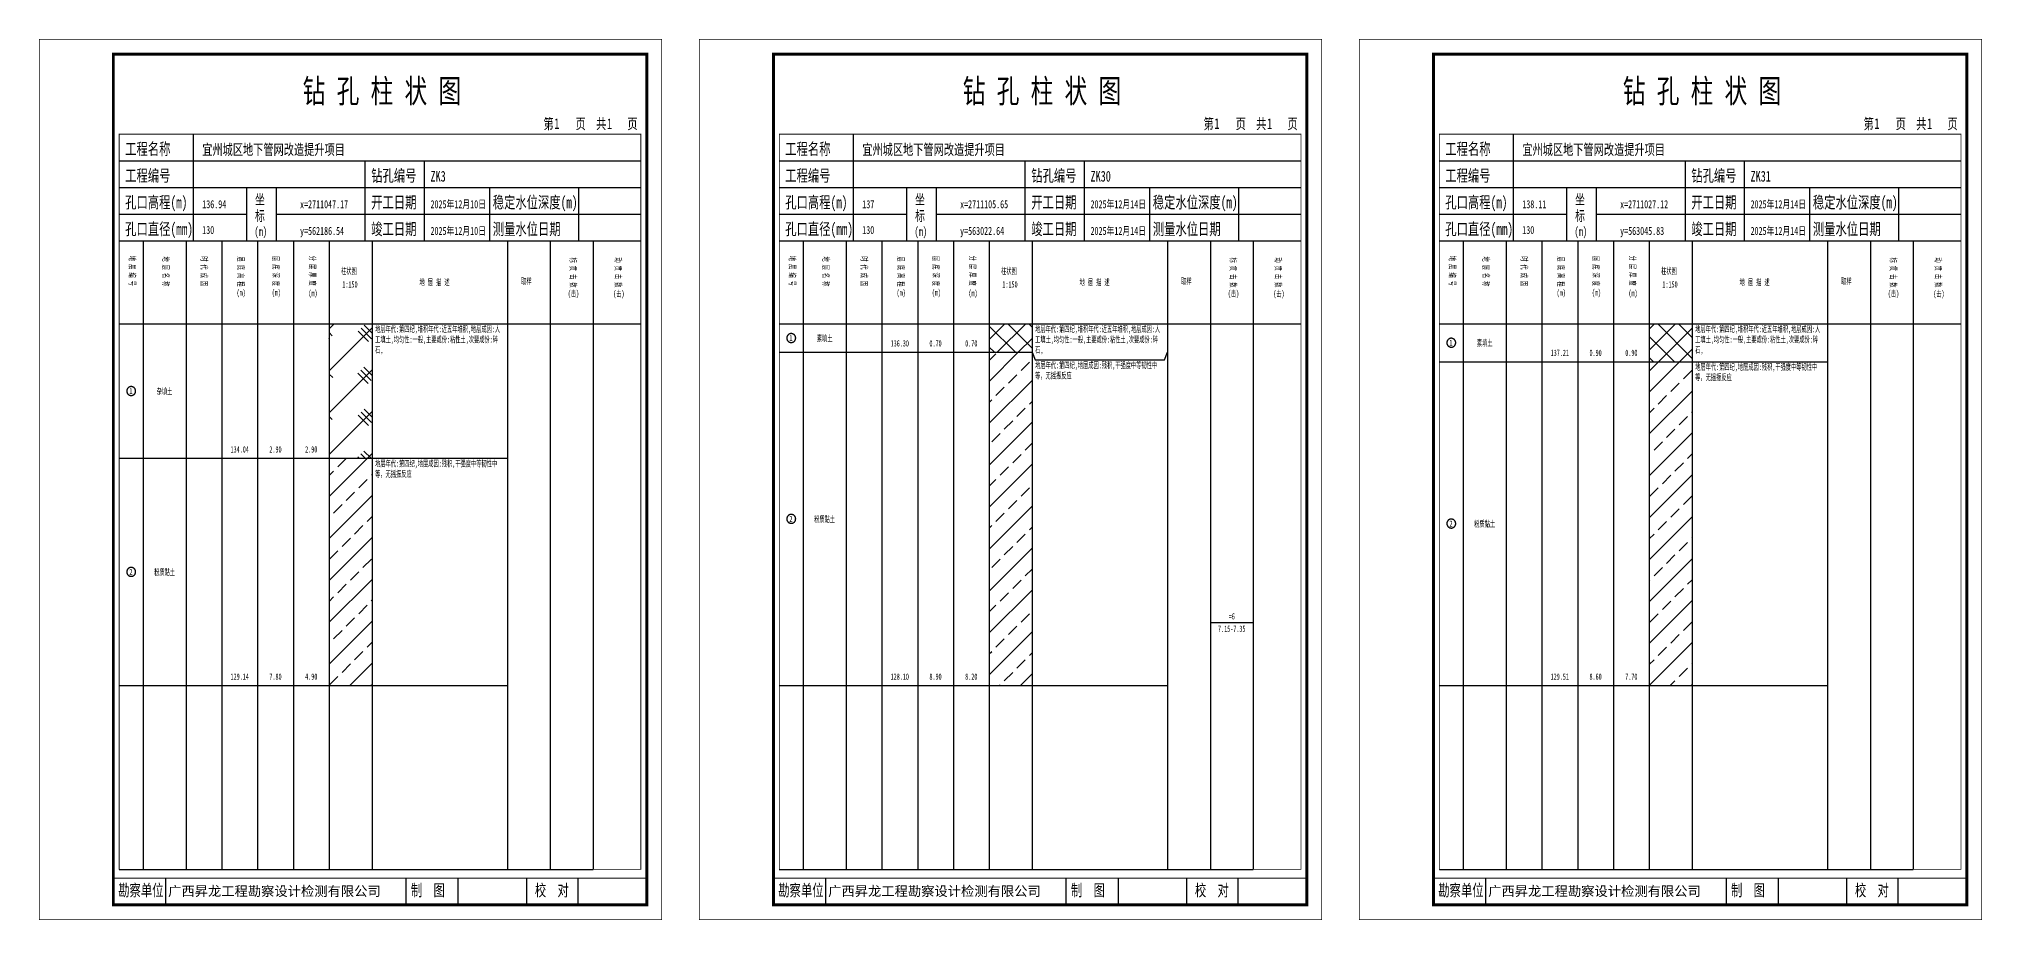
# Model space of a CAD drawing. Header units: millimetres. Extents: x 0 to 2711117, y 0 to 567555.
# Drawn here: x 64802 to 65457, y 0 to 297 of the extents above; entities that cross this region are included whole.
import ezdxf
from ezdxf.enums import TextEntityAlignment as Align

# ---------------------------------------------------------------- set-up
doc = ezdxf.new("R2010")
doc.units = ezdxf.units.MM
doc.layers.add('GICAD_POU_TEXTS', color=7, linetype='Continuous')
doc.layers.add('勘察点图例', color=7, linetype='Continuous')
doc.styles.add('HEAD_FONT', font='simfang.ttf', dxfattribs={"width": 0.6})
doc.styles.add('HEAD_FONT2', font='simfang.ttf', dxfattribs={"width": 0.6})
doc.styles.add('HT', font='simhei.ttf')
doc.styles.add('LZ_FONT', font='simfang.ttf', dxfattribs={"width": 0.7, "height": 8})
doc.styles.add('成果图图块', font='simfang.ttf', dxfattribs={"height": 2.5})
doc.styles.add('成果图表体', font='simfang.ttf', dxfattribs={"width": 0.6, "height": 2.1})
pattern_1 = [(45, (0, 0), (-7.0710678, 7.0710678), []), (45, (7.071, 0), (-7.0710678, 7.0710678), [4, -2])]
pattern_2 = [(45, (0, 0), (-3.5355339, 3.5355339), []), (135, (0, 0), (-3.5355339, -3.5355339), [])]

# ---------------------------------------------------------------- blocks, each defined once
blk = doc.blocks.new('ZK3')
for p, q in [((52, 229), (52, 265)), ((27, 256), (203, 256)), ((110, 229), (110, 256)), ((130, 229), (130, 256)), ((27, 247), (203, 247)), ((70, 229), (70, 247)), ((80, 229), (80, 247)), ((152, 229), (152, 247)), ((182, 229), (182, 247)), ((27, 238), (70, 238)), ((80, 238), (203, 238)), ((27, 229), (35.05, 229)), ((35.05, 229), (35.05, 17)), ((35.05, 229), (49.53, 229)), ((49.53, 229), (49.53, 17)), ((49.53, 229), (61.6, 229)), ((61.6, 229), (61.6, 17)), ((61.6, 229), (73.68, 229)), ((73.68, 229), (73.68, 17)), ((73.68, 229), (85.75, 229)), ((85.75, 229), (85.75, 17)), ((85.75, 229), (97.82, 229)), ((97.82, 229), (97.82, 17)), ((97.82, 229), (112.3, 229)), ((112.3, 229), (112.3, 17)), ((112.3, 229), (157.93, 229)), ((157.93, 229), (157.93, 17)), ((157.93, 229), (172.42, 229)), ((172.42, 229), (172.42, 17)), ((172.42, 229), (186.9, 229)), ((186.9, 229), (186.9, 17)), ((186.9, 229), (203, 229)), ((27, 201), (203, 201)), ((27, 17), (35.05, 17)), ((35.05, 17), (49.53, 17)), ((42.74, 4.95), (42.74, 13.95)), ((42.74, 4.95), (42.74, 13.95)), ((49.53, 17), (61.6, 17)), ((61.6, 17), (73.68, 17)), ((73.68, 17), (85.75, 17)), ((85.75, 17), (97.82, 17)), ((97.82, 17), (112.3, 17)), ((112.3, 17), (157.93, 17)), ((123.83, 4.95), (123.83, 13.95)), ((141.38, 4.95), (141.38, 13.95)), ((157.93, 17), (172.42, 17)), ((164.48, 4.95), (164.48, 13.95)), ((172.42, 17), (186.9, 17)), ((181.84, 4.95), (181.84, 13.95)), ((181.84, 4.95), (181.84, 13.95))]:
    blk.add_line(p, q)
for points, const_width in [([(0, 0), (210, 0), (210, 297), (0, 297)], 0.25), ([(25, 5), (205, 5), (205, 292), (25, 292)], 1), ([(27, 265), (203, 265), (203, 17), (27, 17)], 0.3)]:
    blk.add_lwpolyline(points, close=True, dxfattribs=dict(const_width=const_width))
at = {"const_width": 0.3}
for points in [[(27, 229), (203, 229)], [(25, 14), (205, 14)]]:
    blk.add_lwpolyline(points, dxfattribs=at)
at = {"style": 'LZ_FONT', "width": 0.7}
for s, height, p in [('钻 孔 柱 状 图', 8, (88.9, 275.54)), ('第', 3.6, (170.12, 266.7)), ('1', 3.6, (173.78, 266.75)), ('页', 3.6, (180.96, 266.7)), ('共', 3.6, (187.88, 266.7)), ('1', 3.6, (191.54, 266.7)), ('页', 3.6, (198.44, 266.7)), ('工程名称', 4, (29, 258)), ('宜州城区地下管网改造提升项目', 3.6, (55, 258)), ('工程编号', 4, (29, 249)), ('钻孔编号', 4, (112, 249)), ('ZK3', 3.6, (132, 249)), ('孔口高程(m)', 4, (29, 240)), ('136.94', 2.7, (55, 240)), ('坐', 3.5, (72.79, 241.24)), ('x=2711047.17', 2.7, (88, 240)), ('开工日期', 4, (112, 240)), ('2025年12月10日', 2.7, (132, 240)), ('稳定水位深度(m)', 4, (153, 240)), ('标', 3.5, (72.79, 235.7)), ('孔口直径(mm)', 4, (29, 231)), ('130', 2.7, (54.98, 231.31)), ('(m) ', 3, (72.59, 230.65)), ('y=562186.54', 2.7, (88, 231)), ('竣工日期', 4, (112, 231)), ('2025年12月10日', 2.7, (132, 231)), ('测量水位日期', 4, (153, 231)), ('勘察单位', 4, (26.65, 7.95)), ('制  图', 4, (125.4, 7.95)), ('校  对', 4, (167.22, 7.95))]:
    blk.add_text(s, height=height, dxfattribs=at).set_placement(p)
at = {"style": 'HT'}
blk.add_text('广西昇龙工程勘察设计检测有限公司', height=3.2865, dxfattribs=at).set_placement((43.48, 8.02))
at = {"char_height": 2.1, "width": 22.806, "attachment_point": 1, "rotation": 270, "style": 'HEAD_FONT'}
for s, insert in [('地 层 编 号', (32.46, 223.92)), ('地 层 名 称', (43.79, 223.76)), ('时 代 成 因', (56.67, 223.83)), ('层 底 高 程', (69.07, 223.71)), ('层 底 深 度', (80.9, 223.91)), ('分 层 厚 度', (93.26, 224.01)), ('标 贯 击 数', (181.21, 223.37)), ('动 贯 击 数', (196.38, 223.43))]:
    blk.add_mtext(s, dxfattribs=dict(at, insert=insert))
at = {"char_height": 2.1, "attachment_point": 1}
for s, insert, width, style in [('柱状图', (101.82, 219.87), 7.855, 'HEAD_FONT2'), ('地 层 描 述', (128.29, 216.11), 22.0781, 'HEAD_FONT2'), ('取样', (162.58, 216.44), 7.855, 'HEAD_FONT2'), ('(m)', (66.58, 212.56), 4.7944, 'HEAD_FONT'), ('(m)', (78.47, 212.61), 4.7944, 'HEAD_FONT'), ('(m)', (90.81, 212.43), 4.7944, 'HEAD_FONT'), ('1:150', (102.26, 215.36), 6.9223, 'HEAD_FONT2'), ('(击)', (178.33, 212.31), 7.855, 'HEAD_FONT2'), ('(击)', (193.64, 212.22), 7.855, 'HEAD_FONT2')]:
    blk.add_mtext(s, dxfattribs=dict(at, insert=insert, width=width, style=style))
blk = doc.blocks.new('ZK3_0')
at = {"color": 7}
blk.add_polyline3d([(-1.5, 0.02, 0), (-1.5, -0.06, 0), (-1.49, -0.13, 0), (-1.48, -0.2, 0), (-1.47, -0.28, 0), (-1.46, -0.35, 0), (-1.44, -0.42, 0), (-1.41, -0.49, 0), (-1.39, -0.56, 0), (-1.36, -0.63, 0), (-1.32, -0.69, 0), (-1.29, -0.76, 0), (-1.25, -0.82, 0), (-1.2, -0.88, 0), (-1.16, -0.94, 0), (-1.11, -0.99, 0), (-1.06, -1.04, 0), (-1.01, -1.1, 0), (-0.95, -1.14, 0), (-0.89, -1.19, 0), (-0.83, -1.23, 0), (-0.77, -1.27, 0), (-0.71, -1.31, 0), (-0.64, -1.34, 0), (-0.57, -1.37, 0), (-0.51, -1.4, 0), (-0.44, -1.42, 0), (-0.36, -1.44, 0), (-0.29, -1.46, 0), (-0.22, -1.47, 0), (-0.15, -1.48, 0), (-0.07, -1.48, 0), (0, -1.48, 0), (0.07, -1.48, 0), (0.15, -1.48, 0), (0.22, -1.47, 0), (0.29, -1.46, 0), (0.36, -1.44, 0), (0.44, -1.42, 0), (0.51, -1.4, 0), (0.57, -1.37, 0), (0.64, -1.34, 0), (0.71, -1.31, 0), (0.77, -1.27, 0), (0.83, -1.23, 0), (0.89, -1.19, 0), (0.95, -1.14, 0), (1.01, -1.1, 0), (1.06, -1.04, 0), (1.11, -0.99, 0), (1.16, -0.94, 0), (1.2, -0.88, 0), (1.25, -0.82, 0), (1.29, -0.76, 0), (1.32, -0.69, 0), (1.36, -0.63, 0), (1.39, -0.56, 0), (1.41, -0.49, 0), (1.44, -0.42, 0), (1.46, -0.35, 0), (1.47, -0.28, 0), (1.48, -0.2, 0), (1.49, -0.13, 0), (1.5, -0.06, 0), (1.5, 0.02, 0), (1.5, 0.09, 0), (1.49, 0.16, 0), (1.48, 0.24, 0), (1.47, 0.31, 0), (1.46, 0.38, 0), (1.44, 0.45, 0), (1.41, 0.52, 0), (1.39, 0.59, 0), (1.36, 0.66, 0), (1.32, 0.72, 0), (1.29, 0.79, 0), (1.25, 0.85, 0), (1.2, 0.91, 0), (1.16, 0.97, 0), (1.11, 1.02, 0), (1.06, 1.08, 0), (1.01, 1.13, 0), (0.95, 1.18, 0), (0.89, 1.22, 0), (0.83, 1.26, 0), (0.77, 1.3, 0), (0.71, 1.34, 0), (0.64, 1.37, 0), (0.57, 1.4, 0), (0.51, 1.43, 0), (0.44, 1.45, 0), (0.36, 1.47, 0), (0.29, 1.49, 0), (0.22, 1.5, 0), (0.15, 1.51, 0), (0.07, 1.51, 0), (0, 1.52, 0), (-0.07, 1.51, 0), (-0.15, 1.51, 0), (-0.22, 1.5, 0), (-0.29, 1.49, 0), (-0.36, 1.47, 0), (-0.44, 1.45, 0), (-0.51, 1.43, 0), (-0.57, 1.4, 0), (-0.64, 1.37, 0), (-0.71, 1.34, 0), (-0.77, 1.3, 0), (-0.83, 1.26, 0), (-0.89, 1.22, 0), (-0.95, 1.18, 0), (-1.01, 1.13, 0), (-1.06, 1.08, 0), (-1.11, 1.02, 0), (-1.16, 0.97, 0), (-1.2, 0.91, 0), (-1.25, 0.85, 0), (-1.29, 0.79, 0), (-1.32, 0.72, 0), (-1.36, 0.66, 0), (-1.39, 0.59, 0), (-1.41, 0.52, 0), (-1.44, 0.45, 0), (-1.46, 0.38, 0), (-1.47, 0.31, 0), (-1.48, 0.24, 0), (-1.49, 0.16, 0), (-1.5, 0.09, 0), (-1.5, 0.02, 0)], dxfattribs=at)
at = {"layer": 'GICAD_POU_TEXTS', "color": 7, "style": '成果图图块', "width": 0.7}
blk.add_text('1', height=2, dxfattribs=at).set_placement((-0.09, -0.99), align=Align.CENTER)
blk = doc.blocks.new('ZK3_1')
at = {"color": 7}
blk.add_polyline3d([(-1.5, 0.02, 0), (-1.5, -0.06, 0), (-1.49, -0.13, 0), (-1.48, -0.2, 0), (-1.47, -0.28, 0), (-1.46, -0.35, 0), (-1.44, -0.42, 0), (-1.41, -0.49, 0), (-1.39, -0.56, 0), (-1.36, -0.63, 0), (-1.32, -0.69, 0), (-1.29, -0.76, 0), (-1.25, -0.82, 0), (-1.2, -0.88, 0), (-1.16, -0.94, 0), (-1.11, -0.99, 0), (-1.06, -1.04, 0), (-1.01, -1.1, 0), (-0.95, -1.14, 0), (-0.89, -1.19, 0), (-0.83, -1.23, 0), (-0.77, -1.27, 0), (-0.71, -1.31, 0), (-0.64, -1.34, 0), (-0.57, -1.37, 0), (-0.51, -1.4, 0), (-0.44, -1.42, 0), (-0.36, -1.44, 0), (-0.29, -1.46, 0), (-0.22, -1.47, 0), (-0.15, -1.48, 0), (-0.07, -1.48, 0), (0, -1.48, 0), (0.07, -1.48, 0), (0.15, -1.48, 0), (0.22, -1.47, 0), (0.29, -1.46, 0), (0.36, -1.44, 0), (0.44, -1.42, 0), (0.51, -1.4, 0), (0.57, -1.37, 0), (0.64, -1.34, 0), (0.71, -1.31, 0), (0.77, -1.27, 0), (0.83, -1.23, 0), (0.89, -1.19, 0), (0.95, -1.14, 0), (1.01, -1.1, 0), (1.06, -1.04, 0), (1.11, -0.99, 0), (1.16, -0.94, 0), (1.2, -0.88, 0), (1.25, -0.82, 0), (1.29, -0.76, 0), (1.32, -0.69, 0), (1.36, -0.63, 0), (1.39, -0.56, 0), (1.41, -0.49, 0), (1.44, -0.42, 0), (1.46, -0.35, 0), (1.47, -0.28, 0), (1.48, -0.2, 0), (1.49, -0.13, 0), (1.5, -0.06, 0), (1.5, 0.02, 0), (1.5, 0.09, 0), (1.49, 0.16, 0), (1.48, 0.24, 0), (1.47, 0.31, 0), (1.46, 0.38, 0), (1.44, 0.45, 0), (1.41, 0.52, 0), (1.39, 0.59, 0), (1.36, 0.66, 0), (1.32, 0.72, 0), (1.29, 0.79, 0), (1.25, 0.85, 0), (1.2, 0.91, 0), (1.16, 0.97, 0), (1.11, 1.02, 0), (1.06, 1.08, 0), (1.01, 1.13, 0), (0.95, 1.18, 0), (0.89, 1.22, 0), (0.83, 1.26, 0), (0.77, 1.3, 0), (0.71, 1.34, 0), (0.64, 1.37, 0), (0.57, 1.4, 0), (0.51, 1.43, 0), (0.44, 1.45, 0), (0.36, 1.47, 0), (0.29, 1.49, 0), (0.22, 1.5, 0), (0.15, 1.51, 0), (0.07, 1.51, 0), (0, 1.52, 0), (-0.07, 1.51, 0), (-0.15, 1.51, 0), (-0.22, 1.5, 0), (-0.29, 1.49, 0), (-0.36, 1.47, 0), (-0.44, 1.45, 0), (-0.51, 1.43, 0), (-0.57, 1.4, 0), (-0.64, 1.37, 0), (-0.71, 1.34, 0), (-0.77, 1.3, 0), (-0.83, 1.26, 0), (-0.89, 1.22, 0), (-0.95, 1.18, 0), (-1.01, 1.13, 0), (-1.06, 1.08, 0), (-1.11, 1.02, 0), (-1.16, 0.97, 0), (-1.2, 0.91, 0), (-1.25, 0.85, 0), (-1.29, 0.79, 0), (-1.32, 0.72, 0), (-1.36, 0.66, 0), (-1.39, 0.59, 0), (-1.41, 0.52, 0), (-1.44, 0.45, 0), (-1.46, 0.38, 0), (-1.47, 0.31, 0), (-1.48, 0.24, 0), (-1.49, 0.16, 0), (-1.5, 0.09, 0), (-1.5, 0.02, 0)], dxfattribs=at)
at = {"layer": 'GICAD_POU_TEXTS', "color": 7, "style": '成果图图块', "width": 0.7}
blk.add_text('2', height=2, dxfattribs=at).set_placement((-0.09, -0.99), align=Align.CENTER)
blk = doc.blocks.new('ZK30')
for p, q in [((52, 229), (52, 265)), ((27, 256), (203, 256)), ((110, 229), (110, 256)), ((130, 229), (130, 256)), ((27, 247), (203, 247)), ((70, 229), (70, 247)), ((80, 229), (80, 247)), ((152, 229), (152, 247)), ((182, 229), (182, 247)), ((27, 238), (70, 238)), ((80, 238), (203, 238)), ((27, 229), (35.05, 229)), ((35.05, 229), (35.05, 17)), ((35.05, 229), (49.53, 229)), ((49.53, 229), (49.53, 17)), ((49.53, 229), (61.6, 229)), ((61.6, 229), (61.6, 17)), ((61.6, 229), (73.68, 229)), ((73.68, 229), (73.68, 17)), ((73.68, 229), (85.75, 229)), ((85.75, 229), (85.75, 17)), ((85.75, 229), (97.82, 229)), ((97.82, 229), (97.82, 17)), ((97.82, 229), (112.3, 229)), ((112.3, 229), (112.3, 17)), ((112.3, 229), (157.93, 229)), ((157.93, 229), (157.93, 17)), ((157.93, 229), (172.42, 229)), ((172.42, 229), (172.42, 17)), ((172.42, 229), (186.9, 229)), ((186.9, 229), (186.9, 17)), ((186.9, 229), (203, 229)), ((27, 201), (203, 201)), ((27, 17), (35.05, 17)), ((35.05, 17), (49.53, 17)), ((42.74, 4.95), (42.74, 13.95)), ((42.74, 4.95), (42.74, 13.95)), ((49.53, 17), (61.6, 17)), ((61.6, 17), (73.68, 17)), ((73.68, 17), (85.75, 17)), ((85.75, 17), (97.82, 17)), ((97.82, 17), (112.3, 17)), ((112.3, 17), (157.93, 17)), ((123.83, 4.95), (123.83, 13.95)), ((141.38, 4.95), (141.38, 13.95)), ((157.93, 17), (172.42, 17)), ((164.48, 4.95), (164.48, 13.95)), ((172.42, 17), (186.9, 17)), ((181.84, 4.95), (181.84, 13.95)), ((181.84, 4.95), (181.84, 13.95))]:
    blk.add_line(p, q)
for points, const_width in [([(0, 0), (210, 0), (210, 297), (0, 297)], 0.25), ([(25, 5), (205, 5), (205, 292), (25, 292)], 1), ([(27, 265), (203, 265), (203, 17), (27, 17)], 0.3)]:
    blk.add_lwpolyline(points, close=True, dxfattribs=dict(const_width=const_width))
at = {"const_width": 0.3}
for points in [[(27, 229), (203, 229)], [(25, 14), (205, 14)]]:
    blk.add_lwpolyline(points, dxfattribs=at)
at = {"style": 'LZ_FONT', "width": 0.7}
for s, height, p in [('钻 孔 柱 状 图', 8, (88.9, 275.54)), ('第', 3.6, (170.12, 266.7)), ('1', 3.6, (173.78, 266.75)), ('页', 3.6, (180.96, 266.7)), ('共', 3.6, (187.88, 266.7)), ('1', 3.6, (191.54, 266.7)), ('页', 3.6, (198.44, 266.7)), ('工程名称', 4, (29, 258)), ('宜州城区地下管网改造提升项目', 3.6, (55, 258)), ('工程编号', 4, (29, 249)), ('钻孔编号', 4, (112, 249)), ('ZK30', 3.6, (132, 249)), ('孔口高程(m)', 4, (29, 240)), ('137', 2.7, (55, 240)), ('坐', 3.5, (72.79, 241.24)), ('x=2711105.65', 2.7, (88, 240)), ('开工日期', 4, (112, 240)), ('2025年12月14日', 2.7, (132, 240)), ('稳定水位深度(m)', 4, (153, 240)), ('标', 3.5, (72.79, 235.7)), ('孔口直径(mm)', 4, (29, 231)), ('130', 2.7, (54.98, 231.31)), ('(m) ', 3, (72.59, 230.65)), ('y=563022.64', 2.7, (88, 231)), ('竣工日期', 4, (112, 231)), ('2025年12月14日', 2.7, (132, 231)), ('测量水位日期', 4, (153, 231)), ('勘察单位', 4, (26.65, 7.95)), ('制  图', 4, (125.4, 7.95)), ('校  对', 4, (167.22, 7.95))]:
    blk.add_text(s, height=height, dxfattribs=at).set_placement(p)
at = {"style": 'HT'}
blk.add_text('广西昇龙工程勘察设计检测有限公司', height=3.2865, dxfattribs=at).set_placement((43.48, 8.02))
at = {"char_height": 2.1, "width": 22.806, "attachment_point": 1, "rotation": 270, "style": 'HEAD_FONT'}
for s, insert in [('地 层 编 号', (32.46, 223.92)), ('地 层 名 称', (43.79, 223.76)), ('时 代 成 因', (56.67, 223.83)), ('层 底 高 程', (69.07, 223.71)), ('层 底 深 度', (80.9, 223.91)), ('分 层 厚 度', (93.26, 224.01)), ('标 贯 击 数', (181.21, 223.37)), ('动 贯 击 数', (196.38, 223.43))]:
    blk.add_mtext(s, dxfattribs=dict(at, insert=insert))
at = {"char_height": 2.1, "attachment_point": 1}
for s, insert, width, style in [('柱状图', (101.82, 219.87), 7.855, 'HEAD_FONT2'), ('地 层 描 述', (128.29, 216.11), 22.0781, 'HEAD_FONT2'), ('取样', (162.58, 216.44), 7.855, 'HEAD_FONT2'), ('(m)', (66.58, 212.56), 4.7944, 'HEAD_FONT'), ('(m)', (78.47, 212.61), 4.7944, 'HEAD_FONT'), ('(m)', (90.81, 212.43), 4.7944, 'HEAD_FONT'), ('1:150', (102.26, 215.36), 6.9223, 'HEAD_FONT2'), ('(击)', (178.33, 212.31), 7.855, 'HEAD_FONT2'), ('(击)', (193.64, 212.22), 7.855, 'HEAD_FONT2')]:
    blk.add_mtext(s, dxfattribs=dict(at, insert=insert, width=width, style=style))
blk = doc.blocks.new('ZK30_0')
at = {"color": 7}
blk.add_polyline3d([(-1.5, 0.02, 0), (-1.5, -0.06, 0), (-1.49, -0.13, 0), (-1.48, -0.2, 0), (-1.47, -0.28, 0), (-1.46, -0.35, 0), (-1.44, -0.42, 0), (-1.41, -0.49, 0), (-1.39, -0.56, 0), (-1.36, -0.63, 0), (-1.32, -0.69, 0), (-1.29, -0.76, 0), (-1.25, -0.82, 0), (-1.2, -0.88, 0), (-1.16, -0.94, 0), (-1.11, -0.99, 0), (-1.06, -1.04, 0), (-1.01, -1.1, 0), (-0.95, -1.14, 0), (-0.89, -1.19, 0), (-0.83, -1.23, 0), (-0.77, -1.27, 0), (-0.71, -1.31, 0), (-0.64, -1.34, 0), (-0.57, -1.37, 0), (-0.51, -1.4, 0), (-0.44, -1.42, 0), (-0.36, -1.44, 0), (-0.29, -1.46, 0), (-0.22, -1.47, 0), (-0.15, -1.48, 0), (-0.07, -1.48, 0), (0, -1.48, 0), (0.07, -1.48, 0), (0.15, -1.48, 0), (0.22, -1.47, 0), (0.29, -1.46, 0), (0.36, -1.44, 0), (0.44, -1.42, 0), (0.51, -1.4, 0), (0.57, -1.37, 0), (0.64, -1.34, 0), (0.71, -1.31, 0), (0.77, -1.27, 0), (0.83, -1.23, 0), (0.89, -1.19, 0), (0.95, -1.14, 0), (1.01, -1.1, 0), (1.06, -1.04, 0), (1.11, -0.99, 0), (1.16, -0.94, 0), (1.2, -0.88, 0), (1.25, -0.82, 0), (1.29, -0.76, 0), (1.32, -0.69, 0), (1.36, -0.63, 0), (1.39, -0.56, 0), (1.41, -0.49, 0), (1.44, -0.42, 0), (1.46, -0.35, 0), (1.47, -0.28, 0), (1.48, -0.2, 0), (1.49, -0.13, 0), (1.5, -0.06, 0), (1.5, 0.02, 0), (1.5, 0.09, 0), (1.49, 0.16, 0), (1.48, 0.24, 0), (1.47, 0.31, 0), (1.46, 0.38, 0), (1.44, 0.45, 0), (1.41, 0.52, 0), (1.39, 0.59, 0), (1.36, 0.66, 0), (1.32, 0.72, 0), (1.29, 0.79, 0), (1.25, 0.85, 0), (1.2, 0.91, 0), (1.16, 0.97, 0), (1.11, 1.02, 0), (1.06, 1.08, 0), (1.01, 1.13, 0), (0.95, 1.18, 0), (0.89, 1.22, 0), (0.83, 1.26, 0), (0.77, 1.3, 0), (0.71, 1.34, 0), (0.64, 1.37, 0), (0.57, 1.4, 0), (0.51, 1.43, 0), (0.44, 1.45, 0), (0.36, 1.47, 0), (0.29, 1.49, 0), (0.22, 1.5, 0), (0.15, 1.51, 0), (0.07, 1.51, 0), (0, 1.52, 0), (-0.07, 1.51, 0), (-0.15, 1.51, 0), (-0.22, 1.5, 0), (-0.29, 1.49, 0), (-0.36, 1.47, 0), (-0.44, 1.45, 0), (-0.51, 1.43, 0), (-0.57, 1.4, 0), (-0.64, 1.37, 0), (-0.71, 1.34, 0), (-0.77, 1.3, 0), (-0.83, 1.26, 0), (-0.89, 1.22, 0), (-0.95, 1.18, 0), (-1.01, 1.13, 0), (-1.06, 1.08, 0), (-1.11, 1.02, 0), (-1.16, 0.97, 0), (-1.2, 0.91, 0), (-1.25, 0.85, 0), (-1.29, 0.79, 0), (-1.32, 0.72, 0), (-1.36, 0.66, 0), (-1.39, 0.59, 0), (-1.41, 0.52, 0), (-1.44, 0.45, 0), (-1.46, 0.38, 0), (-1.47, 0.31, 0), (-1.48, 0.24, 0), (-1.49, 0.16, 0), (-1.5, 0.09, 0), (-1.5, 0.02, 0)], dxfattribs=at)
at = {"layer": 'GICAD_POU_TEXTS', "color": 7, "style": '成果图图块', "width": 0.7}
blk.add_text('1', height=2, dxfattribs=at).set_placement((-0.09, -0.99), align=Align.CENTER)
blk = doc.blocks.new('ZK30_1')
at = {"color": 7}
blk.add_polyline3d([(-1.5, 0.02, 0), (-1.5, -0.06, 0), (-1.49, -0.13, 0), (-1.48, -0.2, 0), (-1.47, -0.28, 0), (-1.46, -0.35, 0), (-1.44, -0.42, 0), (-1.41, -0.49, 0), (-1.39, -0.56, 0), (-1.36, -0.63, 0), (-1.32, -0.69, 0), (-1.29, -0.76, 0), (-1.25, -0.82, 0), (-1.2, -0.88, 0), (-1.16, -0.94, 0), (-1.11, -0.99, 0), (-1.06, -1.04, 0), (-1.01, -1.1, 0), (-0.95, -1.14, 0), (-0.89, -1.19, 0), (-0.83, -1.23, 0), (-0.77, -1.27, 0), (-0.71, -1.31, 0), (-0.64, -1.34, 0), (-0.57, -1.37, 0), (-0.51, -1.4, 0), (-0.44, -1.42, 0), (-0.36, -1.44, 0), (-0.29, -1.46, 0), (-0.22, -1.47, 0), (-0.15, -1.48, 0), (-0.07, -1.48, 0), (0, -1.48, 0), (0.07, -1.48, 0), (0.15, -1.48, 0), (0.22, -1.47, 0), (0.29, -1.46, 0), (0.36, -1.44, 0), (0.44, -1.42, 0), (0.51, -1.4, 0), (0.57, -1.37, 0), (0.64, -1.34, 0), (0.71, -1.31, 0), (0.77, -1.27, 0), (0.83, -1.23, 0), (0.89, -1.19, 0), (0.95, -1.14, 0), (1.01, -1.1, 0), (1.06, -1.04, 0), (1.11, -0.99, 0), (1.16, -0.94, 0), (1.2, -0.88, 0), (1.25, -0.82, 0), (1.29, -0.76, 0), (1.32, -0.69, 0), (1.36, -0.63, 0), (1.39, -0.56, 0), (1.41, -0.49, 0), (1.44, -0.42, 0), (1.46, -0.35, 0), (1.47, -0.28, 0), (1.48, -0.2, 0), (1.49, -0.13, 0), (1.5, -0.06, 0), (1.5, 0.02, 0), (1.5, 0.09, 0), (1.49, 0.16, 0), (1.48, 0.24, 0), (1.47, 0.31, 0), (1.46, 0.38, 0), (1.44, 0.45, 0), (1.41, 0.52, 0), (1.39, 0.59, 0), (1.36, 0.66, 0), (1.32, 0.72, 0), (1.29, 0.79, 0), (1.25, 0.85, 0), (1.2, 0.91, 0), (1.16, 0.97, 0), (1.11, 1.02, 0), (1.06, 1.08, 0), (1.01, 1.13, 0), (0.95, 1.18, 0), (0.89, 1.22, 0), (0.83, 1.26, 0), (0.77, 1.3, 0), (0.71, 1.34, 0), (0.64, 1.37, 0), (0.57, 1.4, 0), (0.51, 1.43, 0), (0.44, 1.45, 0), (0.36, 1.47, 0), (0.29, 1.49, 0), (0.22, 1.5, 0), (0.15, 1.51, 0), (0.07, 1.51, 0), (0, 1.52, 0), (-0.07, 1.51, 0), (-0.15, 1.51, 0), (-0.22, 1.5, 0), (-0.29, 1.49, 0), (-0.36, 1.47, 0), (-0.44, 1.45, 0), (-0.51, 1.43, 0), (-0.57, 1.4, 0), (-0.64, 1.37, 0), (-0.71, 1.34, 0), (-0.77, 1.3, 0), (-0.83, 1.26, 0), (-0.89, 1.22, 0), (-0.95, 1.18, 0), (-1.01, 1.13, 0), (-1.06, 1.08, 0), (-1.11, 1.02, 0), (-1.16, 0.97, 0), (-1.2, 0.91, 0), (-1.25, 0.85, 0), (-1.29, 0.79, 0), (-1.32, 0.72, 0), (-1.36, 0.66, 0), (-1.39, 0.59, 0), (-1.41, 0.52, 0), (-1.44, 0.45, 0), (-1.46, 0.38, 0), (-1.47, 0.31, 0), (-1.48, 0.24, 0), (-1.49, 0.16, 0), (-1.5, 0.09, 0), (-1.5, 0.02, 0)], dxfattribs=at)
at = {"layer": 'GICAD_POU_TEXTS', "color": 7, "style": '成果图图块', "width": 0.7}
blk.add_text('2', height=2, dxfattribs=at).set_placement((-0.09, -0.99), align=Align.CENTER)
blk = doc.blocks.new('ZK31')
for p, q in [((52, 229), (52, 265)), ((27, 256), (203, 256)), ((110, 229), (110, 256)), ((130, 229), (130, 256)), ((27, 247), (203, 247)), ((70, 229), (70, 247)), ((80, 229), (80, 247)), ((152, 229), (152, 247)), ((182, 229), (182, 247)), ((27, 238), (70, 238)), ((80, 238), (203, 238)), ((27, 229), (35.05, 229)), ((35.05, 229), (35.05, 17)), ((35.05, 229), (49.53, 229)), ((49.53, 229), (49.53, 17)), ((49.53, 229), (61.6, 229)), ((61.6, 229), (61.6, 17)), ((61.6, 229), (73.68, 229)), ((73.68, 229), (73.68, 17)), ((73.68, 229), (85.75, 229)), ((85.75, 229), (85.75, 17)), ((85.75, 229), (97.82, 229)), ((97.82, 229), (97.82, 17)), ((97.82, 229), (112.3, 229)), ((112.3, 229), (112.3, 17)), ((112.3, 229), (157.93, 229)), ((157.93, 229), (157.93, 17)), ((157.93, 229), (172.42, 229)), ((172.42, 229), (172.42, 17)), ((172.42, 229), (186.9, 229)), ((186.9, 229), (186.9, 17)), ((186.9, 229), (203, 229)), ((27, 201), (203, 201)), ((27, 17), (35.05, 17)), ((35.05, 17), (49.53, 17)), ((42.74, 4.95), (42.74, 13.95)), ((42.74, 4.95), (42.74, 13.95)), ((49.53, 17), (61.6, 17)), ((61.6, 17), (73.68, 17)), ((73.68, 17), (85.75, 17)), ((85.75, 17), (97.82, 17)), ((97.82, 17), (112.3, 17)), ((112.3, 17), (157.93, 17)), ((123.83, 4.95), (123.83, 13.95)), ((141.38, 4.95), (141.38, 13.95)), ((157.93, 17), (172.42, 17)), ((164.48, 4.95), (164.48, 13.95)), ((172.42, 17), (186.9, 17)), ((181.84, 4.95), (181.84, 13.95)), ((181.84, 4.95), (181.84, 13.95))]:
    blk.add_line(p, q)
for points, const_width in [([(0, 0), (210, 0), (210, 297), (0, 297)], 0.25), ([(25, 5), (205, 5), (205, 292), (25, 292)], 1), ([(27, 265), (203, 265), (203, 17), (27, 17)], 0.3)]:
    blk.add_lwpolyline(points, close=True, dxfattribs=dict(const_width=const_width))
at = {"const_width": 0.3}
for points in [[(27, 229), (203, 229)], [(25, 14), (205, 14)]]:
    blk.add_lwpolyline(points, dxfattribs=at)
at = {"style": 'LZ_FONT', "width": 0.7}
for s, height, p in [('钻 孔 柱 状 图', 8, (88.9, 275.54)), ('第', 3.6, (170.12, 266.7)), ('1', 3.6, (173.78, 266.75)), ('页', 3.6, (180.96, 266.7)), ('共', 3.6, (187.88, 266.7)), ('1', 3.6, (191.54, 266.7)), ('页', 3.6, (198.44, 266.7)), ('工程名称', 4, (29, 258)), ('宜州城区地下管网改造提升项目', 3.6, (55, 258)), ('工程编号', 4, (29, 249)), ('钻孔编号', 4, (112, 249)), ('ZK31', 3.6, (132, 249)), ('孔口高程(m)', 4, (29, 240)), ('138.11', 2.7, (55, 240)), ('坐', 3.5, (72.79, 241.24)), ('x=2711027.12', 2.7, (88, 240)), ('开工日期', 4, (112, 240)), ('2025年12月14日', 2.7, (132, 240)), ('稳定水位深度(m)', 4, (153, 240)), ('标', 3.5, (72.79, 235.7)), ('孔口直径(mm)', 4, (29, 231)), ('130', 2.7, (54.98, 231.31)), ('(m) ', 3, (72.59, 230.65)), ('y=563045.83', 2.7, (88, 231)), ('竣工日期', 4, (112, 231)), ('2025年12月14日', 2.7, (132, 231)), ('测量水位日期', 4, (153, 231)), ('勘察单位', 4, (26.65, 7.95)), ('制  图', 4, (125.4, 7.95)), ('校  对', 4, (167.22, 7.95))]:
    blk.add_text(s, height=height, dxfattribs=at).set_placement(p)
at = {"style": 'HT'}
blk.add_text('广西昇龙工程勘察设计检测有限公司', height=3.2865, dxfattribs=at).set_placement((43.48, 8.02))
at = {"char_height": 2.1, "width": 22.806, "attachment_point": 1, "rotation": 270, "style": 'HEAD_FONT'}
for s, insert in [('地 层 编 号', (32.46, 223.92)), ('地 层 名 称', (43.79, 223.76)), ('时 代 成 因', (56.67, 223.83)), ('层 底 高 程', (69.07, 223.71)), ('层 底 深 度', (80.9, 223.91)), ('分 层 厚 度', (93.26, 224.01)), ('标 贯 击 数', (181.21, 223.37)), ('动 贯 击 数', (196.38, 223.43))]:
    blk.add_mtext(s, dxfattribs=dict(at, insert=insert))
at = {"char_height": 2.1, "attachment_point": 1}
for s, insert, width, style in [('柱状图', (101.82, 219.87), 7.855, 'HEAD_FONT2'), ('地 层 描 述', (128.29, 216.11), 22.0781, 'HEAD_FONT2'), ('取样', (162.58, 216.44), 7.855, 'HEAD_FONT2'), ('(m)', (66.58, 212.56), 4.7944, 'HEAD_FONT'), ('(m)', (78.47, 212.61), 4.7944, 'HEAD_FONT'), ('(m)', (90.81, 212.43), 4.7944, 'HEAD_FONT'), ('1:150', (102.26, 215.36), 6.9223, 'HEAD_FONT2'), ('(击)', (178.33, 212.31), 7.855, 'HEAD_FONT2'), ('(击)', (193.64, 212.22), 7.855, 'HEAD_FONT2')]:
    blk.add_mtext(s, dxfattribs=dict(at, insert=insert, width=width, style=style))
blk = doc.blocks.new('ZK31_0')
at = {"color": 7}
blk.add_polyline3d([(-1.5, 0.02, 0), (-1.5, -0.06, 0), (-1.49, -0.13, 0), (-1.48, -0.2, 0), (-1.47, -0.28, 0), (-1.46, -0.35, 0), (-1.44, -0.42, 0), (-1.41, -0.49, 0), (-1.39, -0.56, 0), (-1.36, -0.63, 0), (-1.32, -0.69, 0), (-1.29, -0.76, 0), (-1.25, -0.82, 0), (-1.2, -0.88, 0), (-1.16, -0.94, 0), (-1.11, -0.99, 0), (-1.06, -1.04, 0), (-1.01, -1.1, 0), (-0.95, -1.14, 0), (-0.89, -1.19, 0), (-0.83, -1.23, 0), (-0.77, -1.27, 0), (-0.71, -1.31, 0), (-0.64, -1.34, 0), (-0.57, -1.37, 0), (-0.51, -1.4, 0), (-0.44, -1.42, 0), (-0.36, -1.44, 0), (-0.29, -1.46, 0), (-0.22, -1.47, 0), (-0.15, -1.48, 0), (-0.07, -1.48, 0), (0, -1.48, 0), (0.07, -1.48, 0), (0.15, -1.48, 0), (0.22, -1.47, 0), (0.29, -1.46, 0), (0.36, -1.44, 0), (0.44, -1.42, 0), (0.51, -1.4, 0), (0.57, -1.37, 0), (0.64, -1.34, 0), (0.71, -1.31, 0), (0.77, -1.27, 0), (0.83, -1.23, 0), (0.89, -1.19, 0), (0.95, -1.14, 0), (1.01, -1.1, 0), (1.06, -1.04, 0), (1.11, -0.99, 0), (1.16, -0.94, 0), (1.2, -0.88, 0), (1.25, -0.82, 0), (1.29, -0.76, 0), (1.32, -0.69, 0), (1.36, -0.63, 0), (1.39, -0.56, 0), (1.41, -0.49, 0), (1.44, -0.42, 0), (1.46, -0.35, 0), (1.47, -0.28, 0), (1.48, -0.2, 0), (1.49, -0.13, 0), (1.5, -0.06, 0), (1.5, 0.02, 0), (1.5, 0.09, 0), (1.49, 0.16, 0), (1.48, 0.24, 0), (1.47, 0.31, 0), (1.46, 0.38, 0), (1.44, 0.45, 0), (1.41, 0.52, 0), (1.39, 0.59, 0), (1.36, 0.66, 0), (1.32, 0.72, 0), (1.29, 0.79, 0), (1.25, 0.85, 0), (1.2, 0.91, 0), (1.16, 0.97, 0), (1.11, 1.02, 0), (1.06, 1.08, 0), (1.01, 1.13, 0), (0.95, 1.18, 0), (0.89, 1.22, 0), (0.83, 1.26, 0), (0.77, 1.3, 0), (0.71, 1.34, 0), (0.64, 1.37, 0), (0.57, 1.4, 0), (0.51, 1.43, 0), (0.44, 1.45, 0), (0.36, 1.47, 0), (0.29, 1.49, 0), (0.22, 1.5, 0), (0.15, 1.51, 0), (0.07, 1.51, 0), (0, 1.52, 0), (-0.07, 1.51, 0), (-0.15, 1.51, 0), (-0.22, 1.5, 0), (-0.29, 1.49, 0), (-0.36, 1.47, 0), (-0.44, 1.45, 0), (-0.51, 1.43, 0), (-0.57, 1.4, 0), (-0.64, 1.37, 0), (-0.71, 1.34, 0), (-0.77, 1.3, 0), (-0.83, 1.26, 0), (-0.89, 1.22, 0), (-0.95, 1.18, 0), (-1.01, 1.13, 0), (-1.06, 1.08, 0), (-1.11, 1.02, 0), (-1.16, 0.97, 0), (-1.2, 0.91, 0), (-1.25, 0.85, 0), (-1.29, 0.79, 0), (-1.32, 0.72, 0), (-1.36, 0.66, 0), (-1.39, 0.59, 0), (-1.41, 0.52, 0), (-1.44, 0.45, 0), (-1.46, 0.38, 0), (-1.47, 0.31, 0), (-1.48, 0.24, 0), (-1.49, 0.16, 0), (-1.5, 0.09, 0), (-1.5, 0.02, 0)], dxfattribs=at)
at = {"layer": 'GICAD_POU_TEXTS', "color": 7, "style": '成果图图块', "width": 0.7}
blk.add_text('1', height=2, dxfattribs=at).set_placement((-0.09, -0.99), align=Align.CENTER)
blk = doc.blocks.new('ZK31_1')
at = {"color": 7}
blk.add_polyline3d([(-1.5, 0.02, 0), (-1.5, -0.06, 0), (-1.49, -0.13, 0), (-1.48, -0.2, 0), (-1.47, -0.28, 0), (-1.46, -0.35, 0), (-1.44, -0.42, 0), (-1.41, -0.49, 0), (-1.39, -0.56, 0), (-1.36, -0.63, 0), (-1.32, -0.69, 0), (-1.29, -0.76, 0), (-1.25, -0.82, 0), (-1.2, -0.88, 0), (-1.16, -0.94, 0), (-1.11, -0.99, 0), (-1.06, -1.04, 0), (-1.01, -1.1, 0), (-0.95, -1.14, 0), (-0.89, -1.19, 0), (-0.83, -1.23, 0), (-0.77, -1.27, 0), (-0.71, -1.31, 0), (-0.64, -1.34, 0), (-0.57, -1.37, 0), (-0.51, -1.4, 0), (-0.44, -1.42, 0), (-0.36, -1.44, 0), (-0.29, -1.46, 0), (-0.22, -1.47, 0), (-0.15, -1.48, 0), (-0.07, -1.48, 0), (0, -1.48, 0), (0.07, -1.48, 0), (0.15, -1.48, 0), (0.22, -1.47, 0), (0.29, -1.46, 0), (0.36, -1.44, 0), (0.44, -1.42, 0), (0.51, -1.4, 0), (0.57, -1.37, 0), (0.64, -1.34, 0), (0.71, -1.31, 0), (0.77, -1.27, 0), (0.83, -1.23, 0), (0.89, -1.19, 0), (0.95, -1.14, 0), (1.01, -1.1, 0), (1.06, -1.04, 0), (1.11, -0.99, 0), (1.16, -0.94, 0), (1.2, -0.88, 0), (1.25, -0.82, 0), (1.29, -0.76, 0), (1.32, -0.69, 0), (1.36, -0.63, 0), (1.39, -0.56, 0), (1.41, -0.49, 0), (1.44, -0.42, 0), (1.46, -0.35, 0), (1.47, -0.28, 0), (1.48, -0.2, 0), (1.49, -0.13, 0), (1.5, -0.06, 0), (1.5, 0.02, 0), (1.5, 0.09, 0), (1.49, 0.16, 0), (1.48, 0.24, 0), (1.47, 0.31, 0), (1.46, 0.38, 0), (1.44, 0.45, 0), (1.41, 0.52, 0), (1.39, 0.59, 0), (1.36, 0.66, 0), (1.32, 0.72, 0), (1.29, 0.79, 0), (1.25, 0.85, 0), (1.2, 0.91, 0), (1.16, 0.97, 0), (1.11, 1.02, 0), (1.06, 1.08, 0), (1.01, 1.13, 0), (0.95, 1.18, 0), (0.89, 1.22, 0), (0.83, 1.26, 0), (0.77, 1.3, 0), (0.71, 1.34, 0), (0.64, 1.37, 0), (0.57, 1.4, 0), (0.51, 1.43, 0), (0.44, 1.45, 0), (0.36, 1.47, 0), (0.29, 1.49, 0), (0.22, 1.5, 0), (0.15, 1.51, 0), (0.07, 1.51, 0), (0, 1.52, 0), (-0.07, 1.51, 0), (-0.15, 1.51, 0), (-0.22, 1.5, 0), (-0.29, 1.49, 0), (-0.36, 1.47, 0), (-0.44, 1.45, 0), (-0.51, 1.43, 0), (-0.57, 1.4, 0), (-0.64, 1.37, 0), (-0.71, 1.34, 0), (-0.77, 1.3, 0), (-0.83, 1.26, 0), (-0.89, 1.22, 0), (-0.95, 1.18, 0), (-1.01, 1.13, 0), (-1.06, 1.08, 0), (-1.11, 1.02, 0), (-1.16, 0.97, 0), (-1.2, 0.91, 0), (-1.25, 0.85, 0), (-1.29, 0.79, 0), (-1.32, 0.72, 0), (-1.36, 0.66, 0), (-1.39, 0.59, 0), (-1.41, 0.52, 0), (-1.44, 0.45, 0), (-1.46, 0.38, 0), (-1.47, 0.31, 0), (-1.48, 0.24, 0), (-1.49, 0.16, 0), (-1.5, 0.09, 0), (-1.5, 0.02, 0)], dxfattribs=at)
at = {"layer": 'GICAD_POU_TEXTS', "color": 7, "style": '成果图图块', "width": 0.7}
blk.add_text('2', height=2, dxfattribs=at).set_placement((-0.09, -0.99), align=Align.CENTER)

msp = doc.modelspace()

# ---------------------------------------------------------------- hatches: boundary and pattern name
at = {"layer": '勘察点图例'}
h = msp.add_hatch(dxfattribs=at)
h.set_pattern_fill('GKZTT', color=256, scale=0.5, style=0, pattern_type=2)
h.set_pattern_definition([(45, (0, 0), (-7.0710678, 7.0710678), []), (135, (2.5, -1), (-14.1421356, -14.1421356), [5, -15]), (135, (1.5, -2), (-14.1421356, -14.1421356), [5, -15]), (135, (0.5, -3), (-14.1421356, -14.1421356), [5, -15]), (135, (16.5, -1), (-14.1421356, -14.1421356), [5, -15]), (135, (15.5, -2), (-14.1421356, -14.1421356), [5, -15]), (135, (14.5, -3), (-14.1421356, -14.1421356), [5, -15])])
h.paths.add_polyline_path([(64899.59, 155.64), (64914.08, 155.64), (64914.08, 201), (64899.59, 201)])
h = msp.add_hatch(dxfattribs=at)
h.set_pattern_fill('GKSTT', color=256, scale=0.5, style=0, pattern_type=2)
h.set_pattern_definition(pattern_2)
h.paths.add_polyline_path([(65122.28, 191.4), (65136.76, 191.4), (65136.76, 201), (65122.28, 201)])
h = msp.add_hatch(dxfattribs=at)
h.set_pattern_fill('GKSTT', color=256, scale=0.5, style=0, pattern_type=2)
h.set_pattern_definition(pattern_2)
h.paths.add_polyline_path([(65344.96, 188.23), (65359.45, 188.23), (65359.45, 201), (65344.96, 201)])
h = msp.add_hatch(dxfattribs=at)
h.set_pattern_fill('GKFZNT', color=256, scale=0.5, style=0, pattern_type=2)
h.set_pattern_definition(pattern_1)
h.paths.add_polyline_path([(65122.28, 79), (65136.76, 79), (65136.76, 191.4), (65122.28, 191.4)])
h = msp.add_hatch(dxfattribs=at)
h.set_pattern_fill('GKFZNT', color=256, scale=0.5, style=0, pattern_type=2)
h.set_pattern_definition(pattern_1)
h.paths.add_polyline_path([(65344.96, 79), (65359.45, 79), (65359.45, 188.23), (65344.96, 188.23)])
h = msp.add_hatch(dxfattribs=at)
h.set_pattern_fill('GKFZNT', color=256, scale=0.5, style=0, pattern_type=2)
h.set_pattern_definition(pattern_1)
h.paths.add_polyline_path([(64899.59, 79), (64914.08, 79), (64914.08, 155.64), (64899.59, 155.64)])

# ---------------------------------------------------------------- linework, layer by layer
for p, q in [((65051.46, 191.4), (65136.76, 191.4)), ((65136.76, 191.4), (65137.76, 188.81)), ((65181.39, 188.81), (65182.39, 191.4)), ((65137.76, 188.81), (65181.39, 188.81)), ((65274.14, 188.23), (65359.45, 188.23)), ((65359.45, 188.23), (65405.08, 188.23)), ((64828.77, 155.64), (64914.08, 155.64)), ((64914.08, 155.64), (64959.71, 155.64)), ((65196.88, 100.25), (65211.36, 100.25)), ((64828.77, 79), (64914.08, 79)), ((64914.08, 79), (64959.71, 79)), ((65051.46, 79), (65136.76, 79)), ((65136.76, 79), (65182.39, 79)), ((65274.14, 79), (65359.45, 79)), ((65359.45, 79), (65405.08, 79))]:
    msp.add_line(p, q, dxfattribs=at)

# ---------------------------------------------------------------- block references
for name, p in [('ZK3', (64801.77, 0)), ('ZK30', (65024.46, 0)), ('ZK31', (65247.14, 0)), ('ZK30_0', (65055.48, 196.2)), ('ZK31_0', (65278.17, 194.62)), ('ZK3_0', (64832.8, 178.32)), ('ZK30_1', (65055.48, 135.2)), ('ZK31_1', (65278.17, 133.62)), ('ZK3_1', (64832.8, 117.32))]:
    msp.add_blockref(name, p, dxfattribs=at)

# ---------------------------------------------------------------- texts
at = {"layer": '勘察点图例', "style": '成果图表体', "width": 0.6}
for s, p in [('素填土', (65066.75, 196.2)), ('136.30', (65092.1, 194.4)), ('0.70', (65104.17, 194.4)), ('0.70', (65116.24, 194.4)), ('素填土', (65289.43, 194.62)), ('137.21', (65314.78, 191.23)), ('0.90', (65326.86, 191.23)), ('0.90', (65338.93, 191.23)), ('杂填土', (64844.06, 178.32)), ('134.04', (64869.41, 158.64)), ('2.90', (64881.48, 158.64)), ('2.90', (64893.55, 158.64)), ('粉质黏土', (65066.75, 135.2)), ('粉质黏土', (65289.43, 133.62)), ('粉质黏土', (64844.06, 117.32)), ('7.15-7.35', (65204.12, 98.15)), ('=6', (65204.12, 102.35)), ('129.14', (64869.41, 82)), ('7.80', (64881.48, 82)), ('4.90', (64893.55, 82)), ('128.10', (65092.1, 82)), ('8.90', (65104.17, 82)), ('8.20', (65116.24, 82)), ('129.51', (65314.78, 82)), ('8.60', (65326.86, 82)), ('7.70', (65338.93, 82))]:
    msp.add_text(s, height=2.1, dxfattribs=at).set_placement(p, align=Align.MIDDLE)
at = {"layer": '勘察点图例', "char_height": 2.1, "width": 43.6296, "attachment_point": 1, "style": '成果图表体'}
for s, insert in [('地层年代:第四纪,堆积年代:近五年堆积,地层成因:人工填土,均匀性:一般,主要成份:粘性土,次要成份:碎石,', (64915.08, 200.3)), ('地层年代:第四纪,堆积年代:近五年堆积,地层成因:人工填土,均匀性:一般,主要成份:粘性土,次要成份:碎石,', (65137.76, 200.3)), ('地层年代:第四纪,堆积年代:近五年堆积,地层成因:人工填土,均匀性:一般,主要成份:粘性土,次要成份:碎石,', (65360.45, 200.3)), ('地层年代:第四纪,地层成因:残积,干强度中等韧性中等，无摇振反应', (65137.76, 188.11)), ('地层年代:第四纪,地层成因:残积,干强度中等韧性中等，无摇振反应', (65360.45, 187.53)), ('地层年代:第四纪,地层成因:残积,干强度中等韧性中等，无摇振反应', (64915.08, 154.94))]:
    msp.add_mtext(s, dxfattribs=dict(at, insert=insert))

doc.saveas('drawing.dxf')
